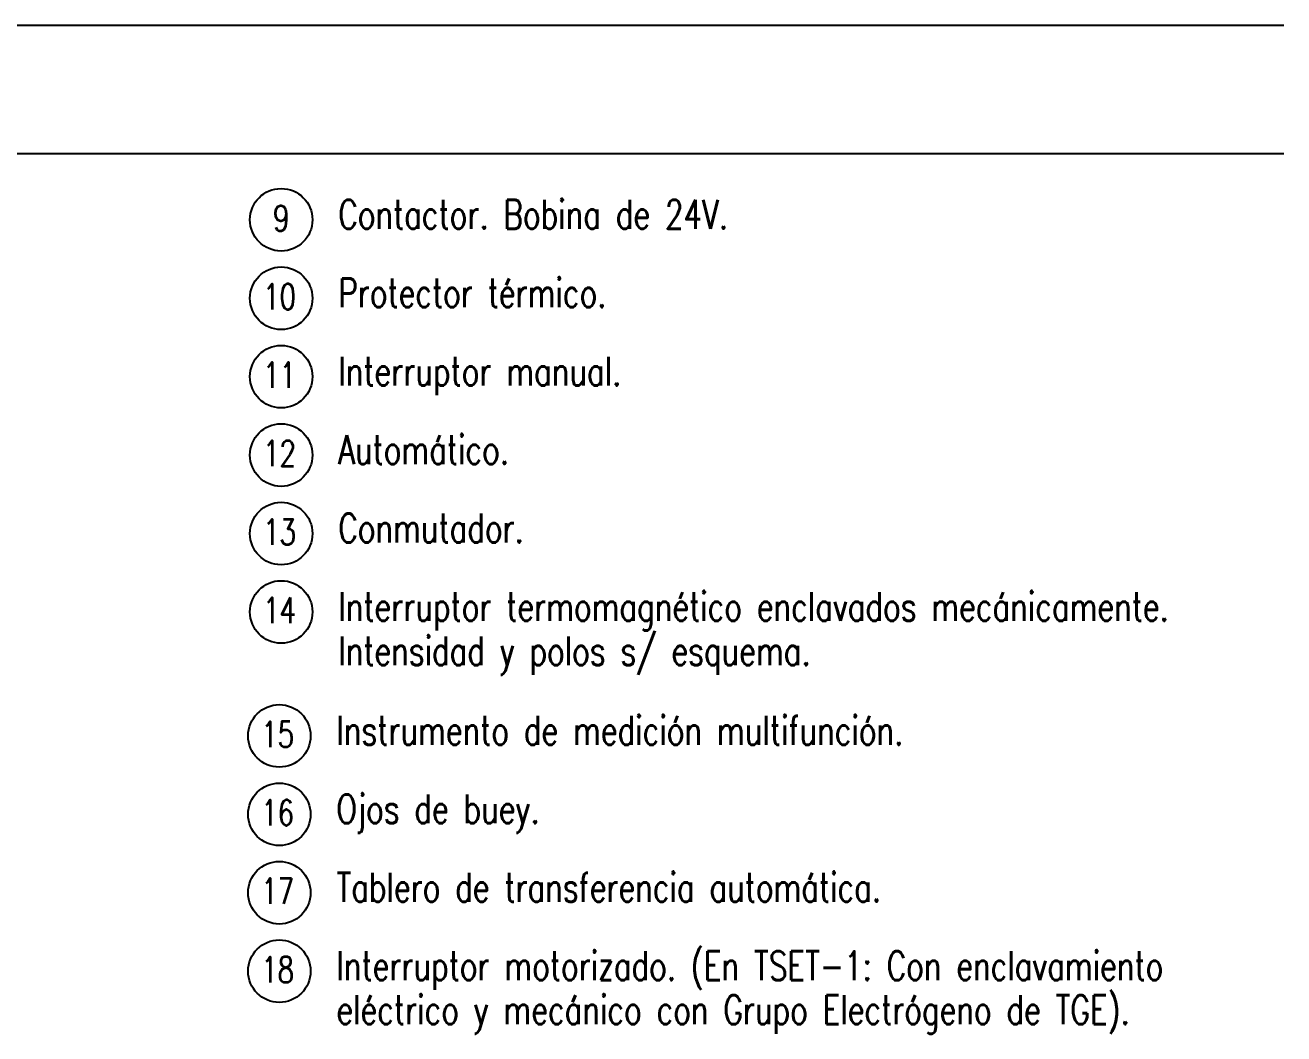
# Model space of a CAD drawing. Extents: x 0 to 3780, y 0 to 1760.
# Drawn here: x 3730.59 to 3779.63, y 1690.7 to 1729.99 of the extents above; entities that cross this region are included whole.
import ezdxf

# ---------------------------------------------------------------- set-up
doc = ezdxf.new("R2010")
doc.units = 0
doc.layers.add('OCJ-ESQUEMAS_UNIFILARES-CO', color=7, linetype='CONTINUOUS')
doc.styles.add('OCJ-ESQUEMAS_UNIFILARES-C0', font='ROMANS.SHX', dxfattribs={"width": 0.75, "height": 0.175})

msp = doc.modelspace()

# ---------------------------------------------------------------- linework, layer by layer
at = {"layer": 'OCJ-ESQUEMAS_UNIFILARES-CO'}
for p, q in [((3691.084, 1729.995), (3779.63, 1729.995)), ((3691.084, 1724.995), (3779.63, 1724.995))]:
    msp.add_line(p, q, dxfattribs=at)
for centre in [(3740.562, 1722.413), (3740.562, 1719.357), (3740.562, 1716.302), (3740.562, 1713.246), (3740.562, 1710.19), (3740.562, 1707.135), (3740.489, 1702.308), (3740.489, 1699.252), (3740.489, 1696.196), (3740.489, 1693.141)]:
    msp.add_circle(centre, 1.218, dxfattribs=at)

# ---------------------------------------------------------------- texts
at = {"layer": 'OCJ-ESQUEMAS_UNIFILARES-CO', "style": 'OCJ-ESQUEMAS_UNIFILARES-C0', "width": 0.75}
for s, height, p in [('9', 1, (3740.242, 1721.976)), ('Contactor. Bobina de 24V.', 1.125, (3742.789, 1722.062)), ('Protector térmico.', 1.125, (3742.789, 1719.007)), ('10', 1, (3739.853, 1718.92)), ('Interruptor manual.', 1.125, (3742.789, 1715.951)), ('11', 1, (3739.853, 1715.865)), ('Automático.', 1.125, (3742.789, 1712.896)), ('12', 1, (3739.853, 1712.809)), ('13', 1, (3739.853, 1709.754)), ('Conmutador.', 1.125, (3742.789, 1709.84)), ('14', 1, (3739.853, 1706.698)), ('Interruptor termomagnético enclavados mecánicamente.', 1.125, (3742.789, 1706.784)), ('Intensidad y polos s/ esquema.', 1.125, (3742.789, 1705.059)), ('15', 1, (3739.779, 1701.871)), ('Instrumento de medición multifunción.', 1.125, (3742.715, 1701.957)), ('Ojos de buey.', 1.125, (3742.715, 1698.901)), ('16', 1, (3739.779, 1698.815)), ('Tablero de transferencia automática.', 1.125, (3742.715, 1695.846)), ('17', 1, (3739.779, 1695.76)), ('Interruptor motorizado. (En TSET-1: Con enclavamiento', 1.125, (3742.715, 1692.79)), ('18', 1, (3739.779, 1692.704)), ('eléctrico y mecánico con Grupo Electrógeno de TGE).', 1.125, (3742.715, 1691.075))]:
    msp.add_text(s, height=height, dxfattribs=at).set_placement(p)

doc.saveas('drawing.dxf')
